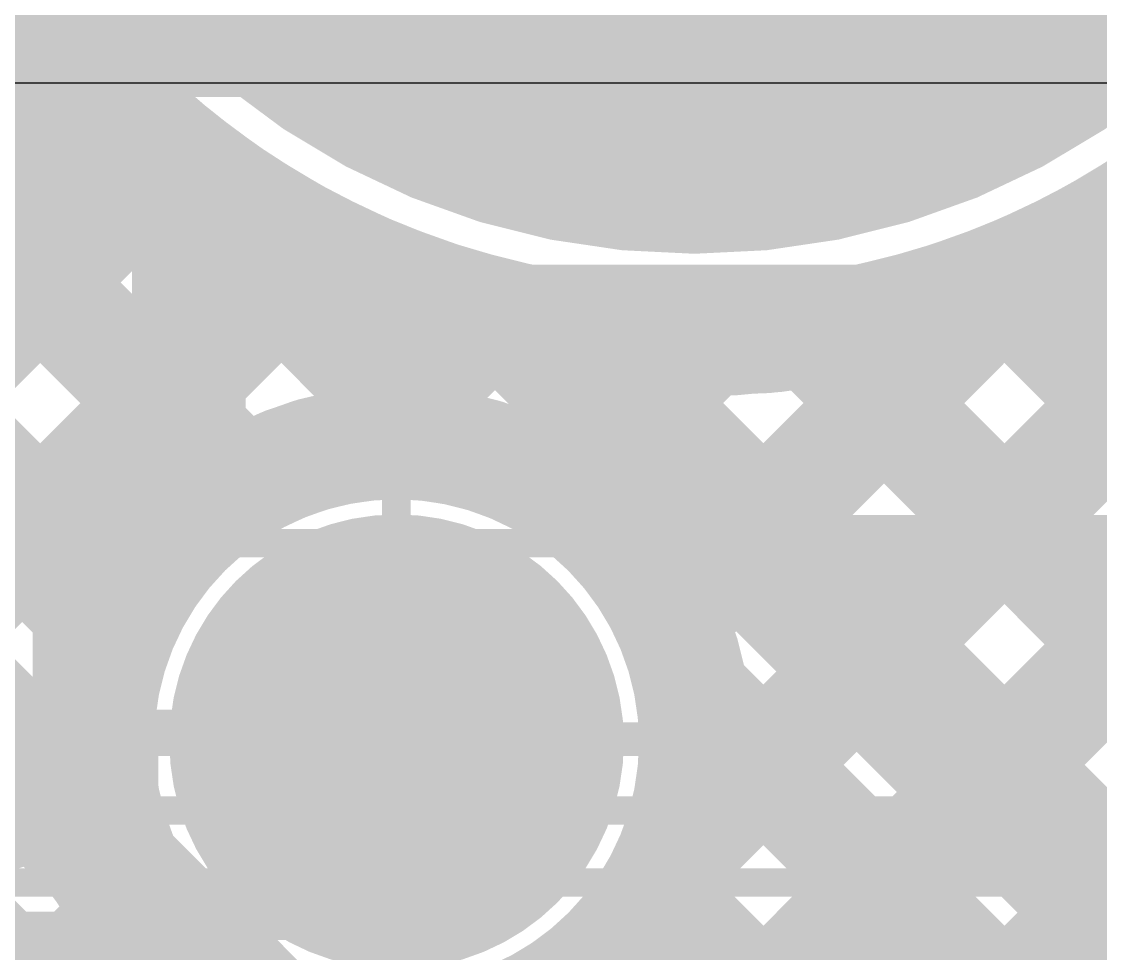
# Model space of a CAD drawing. Header units: millimetres. Extents: x 13 to 259, y -2 to 326.
# Drawn here: x 131.032 to 134.829, y 128.737 to 132.015 of the extents above; entities that cross this region are included whole.
import ezdxf

# ---------------------------------------------------------------- set-up
doc = ezdxf.new("R2010")
doc.units = ezdxf.units.MM
for name, color, linetype in [('BottomLayer', 5, 'Continuous'), ('BottomSolder', 6, 'Continuous'), ('ConnectLayer', 7, 'Continuous'), ('DrillDrawing', 1, 'Continuous'), ('Mechanical14', 56, 'Continuous'), ('Mechanical34', 56, 'Continuous'), ('Mechanical8', 56, 'Continuous'), ('MidLayer1', 16, 'Continuous'), ('MidLayer2', 76, 'Continuous'), ('MidLayer3', 90, 'Continuous'), ('MidLayer4', 156, 'Continuous'), ('MidLayer5', 130, 'Continuous'), ('MidLayer6', 216, 'Continuous'), ('MultiLayer', 9, 'Continuous'), ('TopLayer', 1, 'Continuous'), ('TopOverlay', 2, 'Continuous'), ('TopSolder', 216, 'Continuous')]:
    doc.layers.add(name, color=color, linetype=linetype)

# ---------------------------------------------------------------- blocks, each defined once
blk = doc.blocks.new('SAMTEC_ASP_127797_01_185')
at = {"layer": 'BottomLayer', "const_width": 0.5}
blk.add_lwpolyline([(-27.4407, -3.048, 1), (-26.9407, -3.048, 1)], format="xyb", close=True, dxfattribs=at)
at = {"layer": 'BottomSolder', "const_width": 0.8}
blk.add_lwpolyline([(-27.5907, -3.048, 1), (-26.7907, -3.048, 1)], format="xyb", close=True, dxfattribs=at)
at = {"layer": 'Mechanical14', "const_width": 0.1}
for points in [[(-27.8892, -6.5786), (-27.8892, 6.5786)], [(-26.6954, -5.4864), (-26.6954, 5.4864)], [(-26.9494, -3.048), (-26.9494, 3.048)], [(-24.9809, -2.9464), (-26.543, -2.9464)], [(-26.543, -4.6736), (-26.543, -2.9464)], [(-27.2542, -3.683), (-27.8892, -3.048)], [(-27.2542, -3.683), (-27.8892, -3.048)], [(-26.6954, -3.048), (-27.8892, -3.048)], [(-26.9494, -3.683), (-26.7317, -3.048)], [(-26.9494, -3.683), (-26.7317, -3.048)], [(-27.2542, -3.937), (-27.2542, -3.683)], [(-26.9494, -3.683), (-27.2542, -3.683)], [(-26.9494, -3.683), (-27.2542, -3.683)], [(-27.2542, -3.937), (-27.2542, -3.683)], [(-26.9494, -3.937), (-26.9494, -3.683)], [(-26.9494, -3.937), (-26.9494, -3.683)], [(-27.8892, -4.572), (-27.2542, -3.937)], [(-27.8892, -4.572), (-27.2542, -3.937)], [(-26.9494, -3.937), (-27.2542, -3.937)], [(-26.9494, -3.937), (-27.2542, -3.937)], [(-26.7317, -4.572), (-26.9494, -3.937)], [(-26.7317, -4.572), (-26.9494, -3.937)]]:
    blk.add_lwpolyline(points, dxfattribs=at)
at = {"layer": 'Mechanical14', "const_width": 0.05}
for points in [[(-26.568, -2.9464, 1), (-26.518, -2.9464, 1)], [(-26.568, -2.9464, 1), (-26.518, -2.9464, 1)], [(-27.9142, -3.048, 1), (-27.8642, -3.048, 1)], [(-27.9142, -3.048, 1), (-27.8642, -3.048, 1)], [(-27.9142, -3.048, 1), (-27.8642, -3.048, 1)], [(-26.9744, -3.048, 1), (-26.9244, -3.048, 1)], [(-26.7567, -3.048, 1), (-26.7067, -3.048, 1)], [(-26.7567, -3.048, 1), (-26.7067, -3.048, 1)], [(-26.7204, -3.048, 1), (-26.6704, -3.048, 1)], [(-27.2792, -3.683, 1), (-27.2292, -3.683, 1)], [(-27.2792, -3.683, 1), (-27.2292, -3.683, 1)], [(-27.2792, -3.683, 1), (-27.2292, -3.683, 1)], [(-27.2792, -3.683, 1), (-27.2292, -3.683, 1)], [(-27.2792, -3.683, 1), (-27.2292, -3.683, 1)], [(-27.2792, -3.683, 1), (-27.2292, -3.683, 1)], [(-26.9744, -3.683, 1), (-26.9244, -3.683, 1)], [(-26.9744, -3.683, 1), (-26.9244, -3.683, 1)], [(-26.9744, -3.683, 1), (-26.9244, -3.683, 1)], [(-26.9744, -3.683, 1), (-26.9244, -3.683, 1)], [(-26.9744, -3.683, 1), (-26.9244, -3.683, 1)], [(-26.9744, -3.683, 1), (-26.9244, -3.683, 1)], [(-27.2792, -3.937, 1), (-27.2292, -3.937, 1)], [(-27.2792, -3.937, 1), (-27.2292, -3.937, 1)], [(-27.2792, -3.937, 1), (-27.2292, -3.937, 1)], [(-27.2792, -3.937, 1), (-27.2292, -3.937, 1)], [(-27.2792, -3.937, 1), (-27.2292, -3.937, 1)], [(-27.2792, -3.937, 1), (-27.2292, -3.937, 1)], [(-26.9744, -3.937, 1), (-26.9244, -3.937, 1)], [(-26.9744, -3.937, 1), (-26.9244, -3.937, 1)], [(-26.9744, -3.937, 1), (-26.9244, -3.937, 1)], [(-26.9744, -3.937, 1), (-26.9244, -3.937, 1)], [(-26.9744, -3.937, 1), (-26.9244, -3.937, 1)], [(-26.9744, -3.937, 1), (-26.9244, -3.937, 1)]]:
    blk.add_lwpolyline(points, format="xyb", close=True, dxfattribs=at)
at = {"layer": 'Mechanical8', "const_width": 0.1}
for points in [[(-27.1907, -3.048), (-27.1907, -2.048)], [(-27.1907, -3.048), (-28.1907, -3.048)], [(-27.1907, -4.048), (-27.1907, -3.048)], [(-26.1907, -3.048), (-27.1907, -3.048)]]:
    blk.add_lwpolyline(points, dxfattribs=at)
at = {"layer": 'Mechanical8', "const_width": 0.05}
for points in [[(-27.2157, -2.048, 1), (-27.1657, -2.048, 1)], [(-28.2157, -3.048, 1), (-28.1657, -3.048, 1)], [(-27.2157, -3.048, 1), (-27.1657, -3.048, 1)], [(-27.2157, -3.048, 1), (-27.1657, -3.048, 1)], [(-27.2157, -3.048, 1), (-27.1657, -3.048, 1)], [(-27.2157, -3.048, 1), (-27.1657, -3.048, 1)], [(-27.2157, -4.048, 1), (-27.1657, -4.048, 1)]]:
    blk.add_lwpolyline(points, format="xyb", close=True, dxfattribs=at)
at = {"layer": 'MidLayer1', "const_width": 0.5}
blk.add_lwpolyline([(-27.4407, -3.048, 1), (-26.9407, -3.048, 1)], format="xyb", close=True, dxfattribs=at)
at = {"layer": 'MidLayer2', "const_width": 0.5}
blk.add_lwpolyline([(-27.4407, -3.048, 1), (-26.9407, -3.048, 1)], format="xyb", close=True, dxfattribs=at)
at = {"layer": 'MidLayer3', "const_width": 0.5}
blk.add_lwpolyline([(-27.4407, -3.048, 1), (-26.9407, -3.048, 1)], format="xyb", close=True, dxfattribs=at)
at = {"layer": 'MidLayer4', "const_width": 0.5}
blk.add_lwpolyline([(-27.4407, -3.048, 1), (-26.9407, -3.048, 1)], format="xyb", close=True, dxfattribs=at)
at = {"layer": 'MidLayer5', "const_width": 0.5}
blk.add_lwpolyline([(-27.4407, -3.048, 1), (-26.9407, -3.048, 1)], format="xyb", close=True, dxfattribs=at)
at = {"layer": 'MidLayer6', "const_width": 0.5}
blk.add_lwpolyline([(-27.4407, -3.048, 1), (-26.9407, -3.048, 1)], format="xyb", close=True, dxfattribs=at)
at = {"layer": 'MultiLayer', "const_width": 0.5}
blk.add_lwpolyline([(-27.4407, -3.048, 1), (-26.9407, -3.048, 1)], format="xyb", close=True, dxfattribs=at)
at = {"layer": 'TopLayer', "const_width": 0.5}
blk.add_lwpolyline([(-27.4407, -3.048, 1), (-26.9407, -3.048, 1)], format="xyb", close=True, dxfattribs=at)
at = {"layer": 'TopOverlay', "const_width": 0.2}
for points in [[(-27.8892, -2.264), (-27.8892, 6.5786)], [(-27.8892, -6.5786), (-27.8892, -3.832)]]:
    blk.add_lwpolyline(points, dxfattribs=at)
at = {"layer": 'TopOverlay', "const_width": 0.1}
for points in [[(-27.9392, -2.264, 1), (-27.8392, -2.264, 1)], [(-27.9392, -3.832, 1), (-27.8392, -3.832, 1)]]:
    blk.add_lwpolyline(points, format="xyb", close=True, dxfattribs=at)
at = {"layer": 'TopSolder', "const_width": 0.8}
blk.add_lwpolyline([(-27.5907, -3.048, 1), (-26.7907, -3.048, 1)], format="xyb", close=True, dxfattribs=at)
blk = doc.blocks.new('MTG270_500_187')
at = {"layer": 'BottomLayer', "const_width": 2.5}
blk.add_lwpolyline([(-1.25, 0, 1), (1.25, 0, 1)], format="xyb", close=True, dxfattribs=at)
at = {"layer": 'BottomSolder', "const_width": 2.6016}
blk.add_lwpolyline([(-1.3008, 0, 1), (1.3008, 0, 1)], format="xyb", close=True, dxfattribs=at)
at = {"layer": 'MidLayer1', "const_width": 2.5}
blk.add_lwpolyline([(-1.25, 0, 1), (1.25, 0, 1)], format="xyb", close=True, dxfattribs=at)
at = {"layer": 'MidLayer2', "const_width": 2.5}
blk.add_lwpolyline([(-1.25, 0, 1), (1.25, 0, 1)], format="xyb", close=True, dxfattribs=at)
at = {"layer": 'MidLayer3', "const_width": 2.5}
blk.add_lwpolyline([(-1.25, 0, 1), (1.25, 0, 1)], format="xyb", close=True, dxfattribs=at)
at = {"layer": 'MidLayer4', "const_width": 2.5}
blk.add_lwpolyline([(-1.25, 0, 1), (1.25, 0, 1)], format="xyb", close=True, dxfattribs=at)
at = {"layer": 'MidLayer5', "const_width": 2.5}
blk.add_lwpolyline([(-1.25, 0, 1), (1.25, 0, 1)], format="xyb", close=True, dxfattribs=at)
at = {"layer": 'MidLayer6', "const_width": 2.5}
blk.add_lwpolyline([(-1.25, 0, 1), (1.25, 0, 1)], format="xyb", close=True, dxfattribs=at)
at = {"layer": 'MultiLayer', "const_width": 2.5}
blk.add_lwpolyline([(-1.25, 0, 1), (1.25, 0, 1)], format="xyb", close=True, dxfattribs=at)
at = {"layer": 'TopLayer', "const_width": 2.5}
blk.add_lwpolyline([(-1.25, 0, 1), (1.25, 0, 1)], format="xyb", close=True, dxfattribs=at)
at = {"layer": 'TopSolder', "const_width": 2.6016}
blk.add_lwpolyline([(-1.3008, 0, 1), (1.3008, 0, 1)], format="xyb", close=True, dxfattribs=at)

msp = doc.modelspace()

# ---------------------------------------------------------------- linework, layer by layer
at = {"layer": 'ConnectLayer', "const_width": 0.4}
for points in [[(126.6832, 136.36), (131.0833, 131.96)], [(127.5318, 136.36), (131.9318, 131.96)], [(128.3803, 136.36), (132.7803, 131.96)], [(129.2288, 136.36), (133.6288, 131.96)], [(130.0774, 136.36), (134.4774, 131.96)], [(131.1115, 131.96), (135.5115, 136.36)], [(131.96, 131.96), (136.36, 136.36)], [(131.96, 131.96), (136.36, 136.36)], [(132.8085, 131.96), (137.2085, 136.36)], [(133.6571, 131.96), (138.0571, 136.36)], [(134.5056, 131.96), (138.9056, 136.36)], [(133.3275, 129.0849), (139.5058, 135.2632)], [(128.0864, 134.9568), (132.5227, 130.5205)], [(127.1378, 133.3599), (131.355, 129.1426)], [(132.6013, 127.5102), (138.3682, 133.2771)], [(129.3331, 132.8616), (131.8103, 130.3844)], [(132.7705, 126.8308), (138.6085, 132.6688)], [(128.8102, 132.536), (131.4048, 129.9414)], [(122.8387, 132.1), (131.0469, 132.1)], [(129.2461, 132.1), (131.4048, 129.9414)], [(130.0947, 132.1), (131.8103, 130.3844)], [(130.9432, 132.1), (132.5227, 130.5205)], [(125.6992, 126.5478), (131.1353, 131.9839)], [(125.6992, 126.5477), (131.1353, 131.9838)], [(126.6747, 131.96), (135.6294, 131.96)], [(128.5537, 131.81), (131.2864, 131.81)], [(128.6877, 131.81), (131.355, 129.1426)], [(129.5362, 131.81), (131.4048, 129.9414)], [(129.7576, 130.6061), (130.9615, 131.81)], [(130.3847, 131.81), (131.8103, 130.3844)], [(131.2333, 131.81), (132.5227, 130.5205)], [(132.6013, 127.5102), (136.9012, 131.81)], [(132.9921, 127.0524), (137.7497, 131.81)], [(133.3275, 129.0849), (136.0526, 131.81)], [(126.0823, 126.0823), (131.5571, 131.5571)], [(126.0823, 126.0823), (131.5571, 131.5571)], [(126.0823, 126.0823), (131.5571, 131.5571)], [(130.1819, 130.1819), (131.5571, 131.5571)], [(130.1819, 130.1819), (131.5571, 131.5571)], [(126.5375, 126.5375), (131.42, 131.42)], [(129.8957, 131.42), (131.7378, 131.42)], [(129.9261, 131.42), (131.4048, 129.9414)], [(130.7747, 131.42), (131.8103, 130.3844)], [(131.6207, 131.42), (131.7378, 131.42)], [(131.6207, 130.2391), (131.6207, 131.42)], [(131.6232, 131.42), (132.5227, 130.5205)], [(131.6232, 131.42), (132.5227, 130.5205)], [(133.3275, 129.0848), (135.6339, 131.3912)], [(129.05, 131.3138), (131.2564, 129.1073)], [(133.3275, 129.085), (135.5342, 131.2916)], [(126.3488, 125.5002), (132.0688, 131.2203)], [(126.3488, 125.5002), (132.0688, 131.2202)], [(127.1985, 126.35), (132.0688, 131.2203)], [(127.1985, 126.35), (132.0688, 131.2203)], [(130.6061, 129.7576), (132.0688, 131.2203)], [(131.6207, 130.7723), (132.0688, 131.2203)], [(133.3108, 129.9168), (134.5128, 131.1188)], [(133.3109, 129.9167), (134.5129, 131.1188)], [(133.3109, 129.9167), (134.5129, 131.1188)], [(133.3109, 129.9167), (134.5129, 131.1188)], [(134.4824, 131.1063), (138.1374, 127.4514)], [(134.4825, 131.1064), (143.6361, 121.9527)], [(134.4825, 131.1064), (138.1374, 127.4514)], [(134.4825, 131.1064), (143.6361, 121.9527)], [(132.2236, 130.5266), (132.6838, 130.9868)], [(132.2236, 130.5266), (132.6838, 130.9868)], [(132.2236, 130.5266), (132.6838, 130.9868)], [(132.2236, 130.5266), (132.6838, 130.9868)], [(132.2237, 130.5266), (132.6838, 130.9868)], [(132.6013, 127.5101), (136.0581, 130.9669)], [(132.723, 130.9771), (135.8, 127.9)], [(132.9614, 130.9303), (136.7255, 127.1662)], [(132.9614, 130.9303), (137.5887, 126.303)], [(132.9615, 130.9303), (136.7255, 127.1663)], [(132.9615, 130.9303), (136.7255, 127.1663)], [(132.9161, 130.3706), (133.4429, 130.8973)], [(132.9162, 130.3706), (133.4429, 130.8973)], [(132.9162, 130.3706), (133.4429, 130.8973)], [(132.9162, 130.3706), (133.4429, 130.8973)], [(133.8136, 130.9266), (137.1233, 127.617)], [(133.8137, 130.9266), (137.1233, 127.617)], [(133.8137, 130.9266), (139.225, 125.5152)], [(133.8137, 130.9266), (137.1233, 127.617)], [(132.6013, 127.5102), (135.9584, 130.8673)], [(128.941, 130.7081), (132.0349, 127.6142)], [(128.941, 130.7081), (132.0349, 127.6142)], [(128.9411, 130.7081), (132.0349, 127.6142)], [(129.816, 130.6816), (131.3551, 129.1426)], [(129.816, 130.6816), (131.3551, 129.1426)], [(131.6207, 130.574), (131.8103, 130.3844)], [(132.9162, 130.3706), (133.1228, 130.5772)], [(133.5794, 127.6397), (136.4824, 130.5427)], [(133.5793, 127.6397), (136.3827, 130.443)], [(133.3109, 129.9167), (133.5471, 130.153)], [(133.3275, 129.0849), (133.9713, 129.7287)], [(133.3911, 129.6521), (143.3514, 119.6919)], [(133.3911, 129.6521), (136.8648, 126.1784)], [(133.3911, 129.6521), (135.4716, 127.5716)], [(133.3911, 129.6521), (136.8648, 126.1785)], [(133.3911, 129.6521), (143.3514, 119.6919)], [(126.4526, 124.7556), (131.3069, 129.6098)], [(126.4526, 124.7556), (131.3069, 129.6098)], [(128.0471, 126.35), (131.3069, 129.6098)], [(131.0304, 129.3333), (131.3069, 129.6098)], [(132.6013, 127.5102), (134.3956, 129.3044)], [(126.1126, 123.567), (131.4629, 128.9173)], [(126.1126, 123.567), (131.4629, 128.9173)], [(128.8956, 126.35), (131.4629, 128.9173)], [(131.3998, 128.8542), (131.4629, 128.9173)], [(133.255, 128.9397), (137.1191, 125.0756)], [(133.255, 128.9397), (137.1191, 125.0756)], [(133.255, 128.9397), (135.425, 126.7696)], [(133.255, 128.9397), (138.3891, 123.8056)], [(133.255, 128.9397), (137.1191, 125.0756)], [(133.5794, 127.6397), (134.8199, 128.8802)], [(131.4156, 128.6289), (131.4156, 128.7245)], [(131.6207, 128.7238), (131.6208, 125.6457)], [(131.4156, 128.6289), (132.4388, 127.6056)]]:
    msp.add_lwpolyline(points, dxfattribs=at)
for points in [[(136.303, 133.8, -1.765084), (132.0312, 136.36)], [(135.3634, 131.6616, -0.448953), (131.0469, 132.1)], [(135.5136, 131.81, -0.431964), (131.2864, 131.81)], [(132.723, 130.9771, -0.09384), (131.7378, 131.42)], [(135.0623, 131.42, -0.314637), (131.7378, 131.42)], [(131.6207, 130.2391, -0.661801), (133.405, 129.4814)], [(133.405, 129.4814, -0.661801), (131.6207, 128.7238)], [(131.2564, 129.1073, -0.199574), (131.4156, 128.7245)], [(131.2574, 129.1063, -0.198912), (131.4156, 128.7245)]]:
    msp.add_lwpolyline(points, format="xyb", dxfattribs=at)
at = {"layer": 'ConnectLayer'}
for points, const_width in [([(130.8432, 132.1, 1), (131.0432, 132.1, 1)], 0.2), ([(130.9469, 132.1, 1), (131.1469, 132.1, 1)], 0.2), ([(130.9469, 132.1, 1), (131.1469, 132.1, 1)], 0.2), ([(130.9833, 131.96, 1), (131.1833, 131.96, 1)], 0.2), ([(131.0115, 131.96, 1), (131.2115, 131.96, 1)], 0.2), ([(131.0353, 131.9839, 1), (131.2353, 131.9839, 1)], 0.2), ([(131.0353, 131.9838, 1), (131.2353, 131.9838, 1)], 0.2), ([(131.8318, 131.96, 1), (132.0318, 131.96, 1)], 0.2), ([(131.86, 131.96, 1), (132.06, 131.96, 1)], 0.2), ([(131.86, 131.96, 1), (132.06, 131.96, 1)], 0.2), ([(132.6803, 131.96, 1), (132.8803, 131.96, 1)], 0.2), ([(132.7085, 131.96, 1), (132.9085, 131.96, 1)], 0.2), ([(133.5288, 131.96, 1), (133.7288, 131.96, 1)], 0.2), ([(133.5571, 131.96, 1), (133.7571, 131.96, 1)], 0.2), ([(134.3774, 131.96, 1), (134.5774, 131.96, 1)], 0.2), ([(134.4056, 131.96, 1), (134.6056, 131.96, 1)], 0.2), ([(130.8615, 131.81, 1), (131.0615, 131.81, 1)], 0.2), ([(131.1333, 131.81, 1), (131.3333, 131.81, 1)], 0.2), ([(131.1864, 131.81, 1), (131.3864, 131.81, 1)], 0.2), ([(131.1864, 131.81, 1), (131.3864, 131.81, 1)], 0.2), ([(131.4571, 131.5571, 1), (131.6571, 131.5571, 1)], 0.2), ([(131.4571, 131.5571, 1), (131.6571, 131.5571, 1)], 0.2), ([(131.4571, 131.5571, 1), (131.6571, 131.5571, 1)], 0.2), ([(131.4571, 131.5571, 1), (131.6571, 131.5571, 1)], 0.2), ([(131.4571, 131.5571, 1), (131.6571, 131.5571, 1)], 0.2), ([(131.32, 131.42, 1), (131.52, 131.42, 1)], 0.2), ([(131.5207, 131.42, 1), (131.7207, 131.42, 1)], 0.2), ([(131.5207, 131.42, 1), (131.7207, 131.42, 1)], 0.2), ([(131.5232, 131.42, 1), (131.7232, 131.42, 1)], 0.2), ([(131.5232, 131.42, 1), (131.7232, 131.42, 1)], 0.2), ([(131.6378, 131.42, 1), (131.8378, 131.42, 1)], 0.2), ([(131.6378, 131.42, 1), (131.8378, 131.42, 1)], 0.2), ([(131.6378, 131.42, 1), (131.8378, 131.42, 1)], 0.2), ([(131.6378, 131.42, 1), (131.8378, 131.42, 1)], 0.2), ([(131.9688, 131.2203, 1), (132.1688, 131.2203, 1)], 0.2), ([(131.9688, 131.2203, 1), (132.1688, 131.2203, 1)], 0.2), ([(131.9688, 131.2203, 1), (132.1688, 131.2203, 1)], 0.2), ([(131.9688, 131.2203, 1), (132.1688, 131.2203, 1)], 0.2), ([(131.9688, 131.2203, 1), (132.1688, 131.2203, 1)], 0.2), ([(131.9688, 131.2202, 1), (132.1688, 131.2202, 1)], 0.2), ([(134.4128, 131.1188, 1), (134.6128, 131.1188, 1)], 0.2), ([(134.4129, 131.1188, 1), (134.6129, 131.1188, 1)], 0.2), ([(134.4129, 131.1188, 1), (134.6129, 131.1188, 1)], 0.2), ([(134.4129, 131.1188, 1), (134.6129, 131.1188, 1)], 0.2), ([(134.3824, 131.1063, 1), (134.5824, 131.1063, 1)], 0.2), ([(134.3825, 131.1064, 1), (134.5825, 131.1064, 1)], 0.2), ([(134.3825, 131.1064, 1), (134.5825, 131.1064, 1)], 0.2), ([(134.3825, 131.1064, 1), (134.5825, 131.1064, 1)], 0.2), ([(132.5838, 130.9868, 1), (132.7838, 130.9868, 1)], 0.2), ([(132.5838, 130.9868, 1), (132.7838, 130.9868, 1)], 0.2), ([(132.5838, 130.9868, 1), (132.7838, 130.9868, 1)], 0.2), ([(132.5838, 130.9868, 1), (132.7838, 130.9868, 1)], 0.2), ([(132.5838, 130.9868, 1), (132.7838, 130.9868, 1)], 0.2), ([(132.623, 130.9771, 1), (132.823, 130.9771, 1)], 0.2), ([(132.623, 130.9771, 1), (132.823, 130.9771, 1)], 0.2), ([(132.8614, 130.9303, 1), (133.0614, 130.9303, 1)], 0.2), ([(132.8614, 130.9303, 1), (133.0614, 130.9303, 1)], 0.2), ([(132.8615, 130.9303, 1), (133.0615, 130.9303, 1)], 0.2), ([(132.8615, 130.9303, 1), (133.0615, 130.9303, 1)], 0.2), ([(133.3429, 130.8973, 1), (133.5429, 130.8973, 1)], 0.2), ([(133.3429, 130.8973, 1), (133.5429, 130.8973, 1)], 0.2), ([(133.3429, 130.8973, 1), (133.5429, 130.8973, 1)], 0.2), ([(133.3429, 130.8973, 1), (133.5429, 130.8973, 1)], 0.2), ([(133.7136, 130.9266, 1), (133.9136, 130.9266, 1)], 0.2), ([(133.7137, 130.9266, 1), (133.9137, 130.9266, 1)], 0.2), ([(133.7137, 130.9266, 1), (133.9137, 130.9266, 1)], 0.2), ([(133.7137, 130.9266, 1), (133.9137, 130.9266, 1)], 0.2), ([(131.5207, 130.7723, 1), (131.7207, 130.7723, 1)], 0.2), ([(131.5207, 130.574, 1), (131.7207, 130.574, 1)], 0.2), ([(133.0228, 130.5772, 1), (133.2228, 130.5772, 1)], 0.2), ([(133.405, 129.4814, 1), (131.299, 129.4814, 1)], 0.4), ([(133.405, 129.4814, 1), (131.299, 129.4814, 1)], 0.4), ([(133.405, 129.4814, 1), (131.299, 129.4814, 1)], 0.4), ([(133.405, 129.4814, 1), (131.299, 129.4814, 1)], 0.4), ([(132.1236, 130.5266, 1), (132.3236, 130.5266, 1)], 0.2), ([(132.1236, 130.5266, 1), (132.3236, 130.5266, 1)], 0.2), ([(132.1236, 130.5266, 1), (132.3236, 130.5266, 1)], 0.2), ([(132.1236, 130.5266, 1), (132.3236, 130.5266, 1)], 0.2), ([(132.1237, 130.5266, 1), (132.3237, 130.5266, 1)], 0.2), ([(132.4227, 130.5205, 1), (132.6227, 130.5205, 1)], 0.2), ([(132.4227, 130.5205, 1), (132.6227, 130.5205, 1)], 0.2), ([(132.4227, 130.5205, 1), (132.6227, 130.5205, 1)], 0.2), ([(132.4227, 130.5205, 1), (132.6227, 130.5205, 1)], 0.2), ([(132.4227, 130.5205, 1), (132.6227, 130.5205, 1)], 0.2), ([(131.7103, 130.3844, 1), (131.9103, 130.3844, 1)], 0.2), ([(131.7103, 130.3844, 1), (131.9103, 130.3844, 1)], 0.2), ([(131.7103, 130.3844, 1), (131.9103, 130.3844, 1)], 0.2), ([(131.7103, 130.3844, 1), (131.9103, 130.3844, 1)], 0.2), ([(131.7103, 130.3844, 1), (131.9103, 130.3844, 1)], 0.2), ([(132.8161, 130.3706, 1), (133.0161, 130.3706, 1)], 0.2), ([(132.8162, 130.3706, 1), (133.0162, 130.3706, 1)], 0.2), ([(132.8162, 130.3706, 1), (133.0162, 130.3706, 1)], 0.2), ([(132.8162, 130.3706, 1), (133.0162, 130.3706, 1)], 0.2), ([(132.8162, 130.3706, 1), (133.0162, 130.3706, 1)], 0.2), ([(131.5207, 130.2391, 1), (131.7207, 130.2391, 1)], 0.2), ([(131.5207, 130.2391, 1), (131.7207, 130.2391, 1)], 0.2), ([(133.4471, 130.153, 1), (133.6471, 130.153, 1)], 0.2), ([(131.3048, 129.9414, 1), (131.5048, 129.9414, 1)], 0.2), ([(131.3048, 129.9414, 1), (131.5048, 129.9414, 1)], 0.2), ([(131.3048, 129.9414, 1), (131.5048, 129.9414, 1)], 0.2), ([(131.3048, 129.9414, 1), (131.5048, 129.9414, 1)], 0.2), ([(133.2108, 129.9168, 1), (133.4108, 129.9168, 1)], 0.2), ([(133.2109, 129.9167, 1), (133.4109, 129.9167, 1)], 0.2), ([(133.2109, 129.9167, 1), (133.4109, 129.9167, 1)], 0.2), ([(133.2109, 129.9167, 1), (133.4109, 129.9167, 1)], 0.2), ([(133.2109, 129.9167, 1), (133.4109, 129.9167, 1)], 0.2), ([(133.8713, 129.7287, 1), (134.0713, 129.7287, 1)], 0.2), ([(133.2911, 129.6521, 1), (133.4911, 129.6521, 1)], 0.2), ([(133.2911, 129.6521, 1), (133.4911, 129.6521, 1)], 0.2), ([(133.2911, 129.6521, 1), (133.4911, 129.6521, 1)], 0.2), ([(133.2911, 129.6521, 1), (133.4911, 129.6521, 1)], 0.2), ([(133.2911, 129.6521, 1), (133.4911, 129.6521, 1)], 0.2), ([(131.2069, 129.6098, 1), (131.4069, 129.6098, 1)], 0.2), ([(131.2069, 129.6098, 1), (131.4069, 129.6098, 1)], 0.2), ([(131.2069, 129.6098, 1), (131.4069, 129.6098, 1)], 0.2), ([(131.2069, 129.6098, 1), (131.4069, 129.6098, 1)], 0.2), ([(131.199, 129.4814, 1), (131.399, 129.4814, 1)], 0.2), ([(131.199, 129.4814, 1), (131.399, 129.4814, 1)], 0.2), ([(131.199, 129.4814, 1), (131.399, 129.4814, 1)], 0.2), ([(131.199, 129.4814, 1), (131.399, 129.4814, 1)], 0.2), ([(133.305, 129.4814, 1), (133.505, 129.4814, 1)], 0.2), ([(133.305, 129.4814, 1), (133.505, 129.4814, 1)], 0.2), ([(133.305, 129.4814, 1), (133.505, 129.4814, 1)], 0.2), ([(133.305, 129.4814, 1), (133.505, 129.4814, 1)], 0.2), ([(133.305, 129.4814, 1), (133.505, 129.4814, 1)], 0.2), ([(133.305, 129.4814, 1), (133.505, 129.4814, 1)], 0.2), ([(130.9304, 129.3333, 1), (131.1304, 129.3333, 1)], 0.2), ([(134.2956, 129.3044, 1), (134.4956, 129.3044, 1)], 0.2), ([(131.255, 129.1426, 1), (131.455, 129.1426, 1)], 0.2), ([(131.255, 129.1426, 1), (131.455, 129.1426, 1)], 0.2), ([(131.2551, 129.1426, 1), (131.4551, 129.1426, 1)], 0.2), ([(131.2551, 129.1426, 1), (131.4551, 129.1426, 1)], 0.2), ([(131.1564, 129.1073, 1), (131.3564, 129.1073, 1)], 0.2), ([(131.1564, 129.1073, 1), (131.3564, 129.1073, 1)], 0.2), ([(131.1574, 129.1063, 1), (131.3574, 129.1063, 1)], 0.2), ([(133.2275, 129.085, 1), (133.4275, 129.085, 1)], 0.2), ([(133.2275, 129.0849, 1), (133.4275, 129.0849, 1)], 0.2), ([(133.2275, 129.0849, 1), (133.4275, 129.0849, 1)], 0.2), ([(133.2275, 129.0849, 1), (133.4275, 129.0849, 1)], 0.2), ([(133.2275, 129.0848, 1), (133.4275, 129.0848, 1)], 0.2), ([(131.3629, 128.9173, 1), (131.5629, 128.9173, 1)], 0.2), ([(131.3629, 128.9173, 1), (131.5629, 128.9173, 1)], 0.2), ([(131.3629, 128.9173, 1), (131.5629, 128.9173, 1)], 0.2), ([(131.3629, 128.9173, 1), (131.5629, 128.9173, 1)], 0.2), ([(133.155, 128.9397, 1), (133.355, 128.9397, 1)], 0.2), ([(133.155, 128.9397, 1), (133.355, 128.9397, 1)], 0.2), ([(133.155, 128.9397, 1), (133.355, 128.9397, 1)], 0.2), ([(133.155, 128.9397, 1), (133.355, 128.9397, 1)], 0.2), ([(133.155, 128.9397, 1), (133.355, 128.9397, 1)], 0.2), ([(134.7199, 128.8802, 1), (134.9199, 128.8802, 1)], 0.2), ([(131.2998, 128.8542, 1), (131.4998, 128.8542, 1)], 0.2), ([(131.3156, 128.7245, 1), (131.5156, 128.7245, 1)], 0.2), ([(131.3156, 128.7245, 1), (131.5156, 128.7245, 1)], 0.2), ([(131.3156, 128.7245, 1), (131.5156, 128.7245, 1)], 0.2), ([(131.5207, 128.7238, 1), (131.7207, 128.7238, 1)], 0.2), ([(131.5207, 128.7238, 1), (131.7207, 128.7238, 1)], 0.2), ([(131.3156, 128.6289, 1), (131.5156, 128.6289, 1)], 0.2), ([(131.3156, 128.6289, 1), (131.5156, 128.6289, 1)], 0.2)]:
    msp.add_lwpolyline(points, format="xyb", close=True, dxfattribs=dict(at, const_width=const_width))
at = {"layer": 'DrillDrawing'}
for points, const_width in [([(132.606, 129.4814, 1), (132.098, 129.4814, 1)], 0.0508), ([(132.0853, 129.4814, 1), (132.1107, 129.4814, 1)], 0.0254), ([(132.5933, 129.4814, 1), (132.6187, 129.4814, 1)], 0.0254)]:
    msp.add_lwpolyline(points, format="xyb", close=True, dxfattribs=dict(at, const_width=const_width))
at = {"layer": 'Mechanical34', "const_width": 0.1}
for points in [[(133.3996, 131.85), (133.3996, 133.8)], [(81.225, 131.8), (146.8, 131.8)]]:
    msp.add_lwpolyline(points, dxfattribs=at)
at = {"layer": 'Mechanical34', "const_width": 0.05}
msp.add_lwpolyline([(133.3746, 131.85, 1), (133.4246, 131.85, 1)], format="xyb", close=True, dxfattribs=at)
at = {"layer": 'Mechanical8'}
for points, const_width in [([(136.3, 133.8, 1), (130.5, 133.8, 1)], 0.1), ([(132.325, 130.5, 1), (132.375, 130.5, 1)], 0.05), ([(133, 129.5, 1), (131.7, 129.5, 1)], 0.1), ([(131.325, 129.5, 1), (131.375, 129.5, 1)], 0.05), ([(131.675, 129.5, 1), (131.725, 129.5, 1)], 0.05), ([(132.325, 129.5, 1), (132.375, 129.5, 1)], 0.05), ([(132.325, 129.5, 1), (132.375, 129.5, 1)], 0.05), ([(132.325, 129.5, 1), (132.375, 129.5, 1)], 0.05), ([(132.325, 129.5, 1), (132.375, 129.5, 1)], 0.05), ([(132.975, 129.5, 1), (133.025, 129.5, 1)], 0.05), ([(133.325, 129.5, 1), (133.375, 129.5, 1)], 0.05)]:
    msp.add_lwpolyline(points, format="xyb", close=True, dxfattribs=dict(at, const_width=const_width))
at = {"layer": 'Mechanical8', "const_width": 0.1}
for points in [[(132.35, 129.5), (132.35, 130.5)], [(131.35, 129.5), (132.35, 129.5)], [(132.35, 129.5), (133.35, 129.5)], [(132.35, 128.5), (132.35, 129.5)]]:
    msp.add_lwpolyline(points, dxfattribs=at)
at = {"layer": 'MidLayer2', "const_width": 0.2}
for points in [[(130.64, 132.06), (131.64, 131.06)], [(131.64, 131.06), (136.5051, 131.06)]]:
    msp.add_lwpolyline(points, dxfattribs=at)
at = {"layer": 'MidLayer2', "const_width": 0.1}
msp.add_lwpolyline([(131.59, 131.06, 1), (131.69, 131.06, 1)], format="xyb", close=True, dxfattribs=at)
msp.add_lwpolyline([(131.59, 131.06, 1), (131.69, 131.06, 1)], format="xyb", close=True, dxfattribs=at)
at = {"layer": 'MidLayer3', "const_width": 0.4}
for points in [[(128.5, 131.1), (130.8756, 128.7245)], [(130.8756, 128.4052), (130.8756, 128.7245)]]:
    msp.add_lwpolyline(points, dxfattribs=at)
at = {"layer": 'MidLayer3', "const_width": 0.2}
msp.add_lwpolyline([(130.7756, 128.7245, 1), (130.9756, 128.7245, 1)], format="xyb", close=True, dxfattribs=at)
msp.add_lwpolyline([(130.7756, 128.7245, 1), (130.9756, 128.7245, 1)], format="xyb", close=True, dxfattribs=at)
at = {"layer": 'MidLayer4', "const_width": 0.4}
for points in [[(129.3744, 131.96), (131.2714, 130.063)], [(131.2714, 129.162), (131.2714, 130.063)], [(131.2714, 129.162), (132.1684, 128.265)]]:
    msp.add_lwpolyline(points, dxfattribs=at)
at = {"layer": 'MidLayer4', "const_width": 0.2}
for points in [[(131.1714, 130.063, 1), (131.3714, 130.063, 1)], [(131.1714, 130.063, 1), (131.3714, 130.063, 1)], [(131.1714, 129.162, 1), (131.3714, 129.162, 1)], [(131.1714, 129.162, 1), (131.3714, 129.162, 1)]]:
    msp.add_lwpolyline(points, format="xyb", close=True, dxfattribs=at)
at = {"layer": 'TopLayer'}
msp.add_line((81.225, 131.8), (146.775, 131.8), dxfattribs=at)

# ---------------------------------------------------------------- block references
msp.add_blockref('MTG270_500_187', (133.4, 133.8))
at = {"rotation": 270}
msp.add_blockref('SAMTEC_ASP_127797_01_185', (135.4, 102.2907), dxfattribs=at)

doc.saveas('drawing.dxf')
